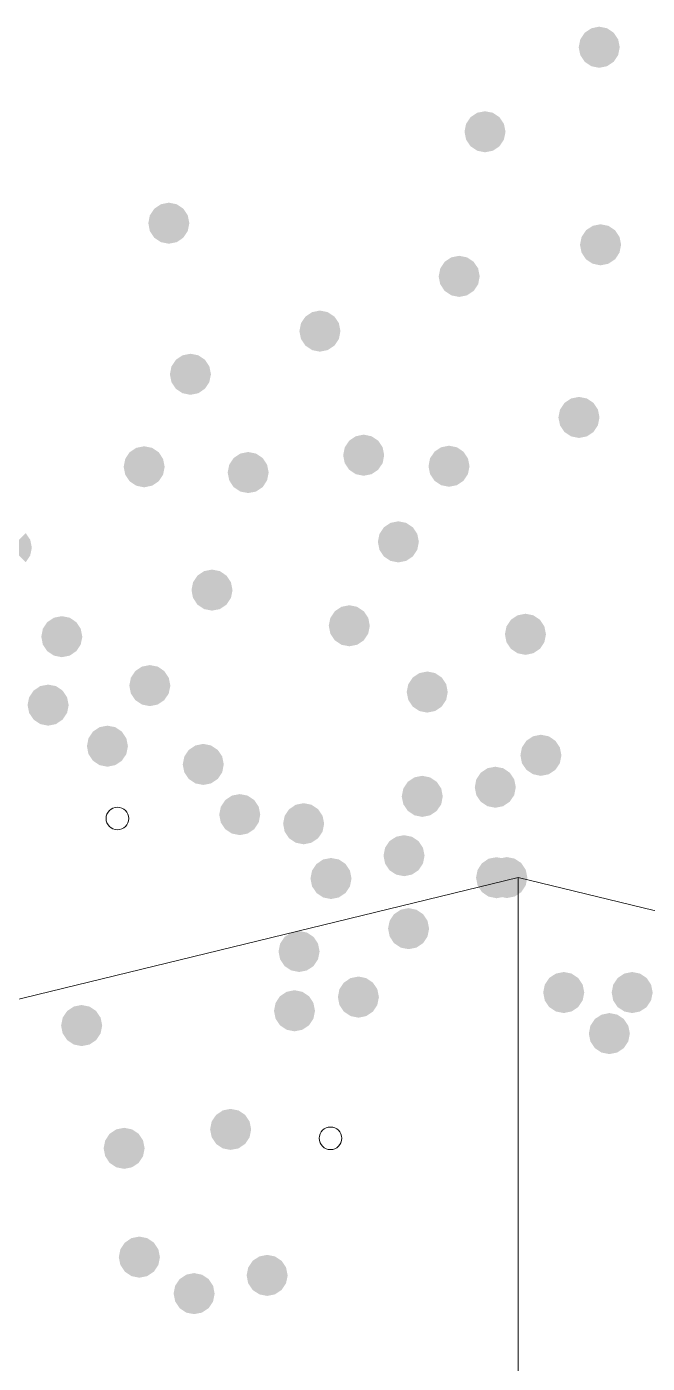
# Model space of a CAD drawing. Header units: millimetres. Extents: x 87938 to 265635, y 330093 to 434310.
# Drawn here: x 235894 to 236757, y 388832 to 390688 of the extents above; entities that cross this region are included whole.
import ezdxf

# ---------------------------------------------------------------- set-up
doc = ezdxf.new("R2010")
doc.units = ezdxf.units.MM

# ---------------------------------------------------------------- blocks, each defined once
blk = doc.blocks.new('A$C3F56660F')
at = {"lineweight": 0}
for p, q in [((4200, 7983.4), (3354.2, 7777.4)), ((4200, 0), (4200, 7983.4)), ((5045.8, 7777.4), (4200, 7983.4))]:
    blk.add_line(p, q, dxfattribs=at)
for centre, start, end in [((3643.2, 8065.2), 0, 180), ((3643.2, 8065.2), 180, 0), ((3939.4, 7621.3), 0, 180), ((3939.4, 7621.3), 180, 0)]:
    blk.add_arc(centre, 15.7, start, end, dxfattribs=at)
for points in [[(4312.7, 9136), (4292.5, 9156.2), (4284.2, 9136), (4286.4, 9147)], [(4312.7, 9136), (4312.7, 9164.6), (4292.5, 9156.2), (4301.8, 9162.4)], [(4312.7, 9136), (4332.9, 9156.2), (4312.7, 9164.6), (4323.6, 9162.4)], [(4312.7, 9136), (4341.2, 9136), (4332.9, 9156.2), (4339, 9147)], [(4312.7, 9136), (4284.2, 9136), (4292.5, 9115.9), (4286.4, 9125.1)], [(4312.7, 9136), (4292.5, 9115.9), (4312.7, 9107.5), (4301.8, 9109.7)], [(4312.7, 9136), (4312.7, 9107.5), (4332.9, 9115.9), (4323.6, 9109.7)], [(4312.7, 9136), (4332.9, 9115.9), (4341.2, 9136), (4339, 9125.1)], [(4154, 9018.7), (4133.8, 9038.9), (4125.5, 9018.7), (4127.7, 9029.6)], [(4154, 9018.7), (4154, 9047.2), (4133.8, 9038.9), (4143.1, 9045.1)], [(4154, 9018.7), (4174.2, 9038.9), (4154, 9047.2), (4164.9, 9045.1)], [(4154, 9018.7), (4182.5, 9018.7), (4174.2, 9038.9), (4180.3, 9029.6)], [(4154, 9018.7), (4125.5, 9018.7), (4133.8, 8998.6), (4127.7, 9007.8)], [(4154, 9018.7), (4133.8, 8998.6), (4154, 8990.2), (4143.1, 8992.4)], [(4154, 9018.7), (4154, 8990.2), (4174.2, 8998.6), (4164.9, 8992.4)], [(4154, 9018.7), (4174.2, 8998.6), (4182.5, 9018.7), (4180.3, 9007.8)], [(3714.7, 8891.8), (3694.5, 8911.9), (3686.2, 8891.8), (3688.3, 8902.7)], [(3714.7, 8891.8), (3714.7, 8920.3), (3694.5, 8911.9), (3703.8, 8918.1)], [(3714.7, 8891.8), (3734.8, 8911.9), (3714.7, 8920.3), (3725.6, 8918.1)], [(3714.7, 8891.8), (3743.2, 8891.8), (3734.8, 8911.9), (3741, 8902.7)], [(3714.7, 8891.8), (3686.2, 8891.8), (3694.5, 8871.6), (3688.3, 8880.9)], [(3714.7, 8891.8), (3694.5, 8871.6), (3714.7, 8863.3), (3703.8, 8865.4)], [(3714.7, 8891.8), (3714.7, 8863.3), (3734.8, 8871.6), (3725.6, 8865.4)], [(3714.7, 8891.8), (3734.8, 8871.6), (3743.2, 8891.8), (3741, 8880.9)], [(4314.5, 8861.8), (4314.5, 8890.3), (4294.4, 8882), (4303.6, 8888.1)], [(4314.5, 8861.8), (4334.7, 8882), (4314.5, 8890.3), (4325.5, 8888.1)], [(4314.5, 8861.8), (4294.4, 8882), (4286, 8861.8), (4288.2, 8872.7)], [(4314.5, 8861.8), (4343.1, 8861.8), (4334.7, 8882), (4340.9, 8872.7)], [(4314.5, 8861.8), (4286, 8861.8), (4294.4, 8841.6), (4288.2, 8850.9)], [(4314.5, 8861.8), (4294.4, 8841.6), (4314.5, 8833.3), (4303.6, 8835.5)], [(4314.5, 8861.8), (4314.5, 8833.3), (4334.7, 8841.6), (4325.5, 8835.5)], [(4314.5, 8861.8), (4334.7, 8841.6), (4343.1, 8861.8), (4340.9, 8850.9)], [(4118.1, 8817.9), (4097.9, 8838.1), (4089.6, 8817.9), (4091.8, 8828.9)], [(4118.1, 8817.9), (4118.1, 8846.5), (4097.9, 8838.1), (4107.2, 8844.3)], [(4118.1, 8817.9), (4138.3, 8838.1), (4118.1, 8846.5), (4129, 8844.3)], [(4118.1, 8817.9), (4146.6, 8817.9), (4138.3, 8838.1), (4144.5, 8828.9)], [(4118.1, 8817.9), (4089.6, 8817.9), (4097.9, 8797.8), (4091.8, 8807)], [(4118.1, 8817.9), (4097.9, 8797.8), (4118.1, 8789.4), (4107.2, 8791.6)], [(4118.1, 8817.9), (4118.1, 8789.4), (4138.3, 8797.8), (4129, 8791.6)], [(4118.1, 8817.9), (4138.3, 8797.8), (4146.6, 8817.9), (4144.5, 8807)], [(3924.6, 8741.9), (3904.5, 8762.1), (3896.1, 8741.9), (3898.3, 8752.9)], [(3924.6, 8741.9), (3924.6, 8770.5), (3904.5, 8762.1), (3913.7, 8768.3)], [(3924.6, 8741.9), (3944.8, 8762.1), (3924.6, 8770.5), (3935.5, 8768.3)], [(3924.6, 8741.9), (3953.1, 8741.9), (3944.8, 8762.1), (3951, 8752.9)], [(3924.6, 8741.9), (3896.1, 8741.9), (3904.5, 8721.8), (3898.3, 8731)], [(3924.6, 8741.9), (3904.5, 8721.8), (3924.6, 8713.4), (3913.7, 8715.6)], [(3924.6, 8741.9), (3924.6, 8713.4), (3944.8, 8721.8), (3935.5, 8715.6)], [(3924.6, 8741.9), (3944.8, 8721.8), (3953.1, 8741.9), (3951, 8731)], [(3744.7, 8682), (3744.7, 8710.5), (3724.5, 8702.2), (3733.8, 8708.4)], [(3744.7, 8682), (3764.8, 8702.2), (3744.7, 8710.5), (3755.6, 8708.4)], [(3744.7, 8682), (3724.5, 8702.2), (3716.2, 8682), (3718.3, 8692.9)], [(3744.7, 8682), (3773.2, 8682), (3764.8, 8702.2), (3771, 8692.9)], [(3744.7, 8682), (3716.2, 8682), (3724.5, 8661.9), (3718.3, 8671.1)], [(3744.7, 8682), (3724.5, 8661.9), (3744.7, 8653.5), (3733.8, 8655.7)], [(3744.7, 8682), (3744.7, 8653.5), (3764.8, 8661.9), (3755.6, 8655.7)], [(3744.7, 8682), (3764.8, 8661.9), (3773.2, 8682), (3771, 8671.1)], [(4284.5, 8622.1), (4284.5, 8650.6), (4264.4, 8642.3), (4273.6, 8648.4)], [(4284.5, 8622.1), (4304.7, 8642.3), (4284.5, 8650.6), (4295.5, 8648.4)], [(4284.5, 8622.1), (4264.4, 8642.3), (4256, 8622.1), (4258.2, 8633)], [(4284.5, 8622.1), (4313.1, 8622.1), (4304.7, 8642.3), (4310.9, 8633)], [(4284.5, 8622.1), (4256, 8622.1), (4264.4, 8601.9), (4258.2, 8611.2)], [(4284.5, 8622.1), (4264.4, 8601.9), (4284.5, 8593.6), (4273.6, 8595.8)], [(4284.5, 8622.1), (4284.5, 8593.6), (4304.7, 8601.9), (4295.5, 8595.8)], [(4284.5, 8622.1), (4304.7, 8601.9), (4313.1, 8622.1), (4310.9, 8611.2)], [(3985.4, 8569.6), (3985.4, 8598.2), (3965.3, 8589.8), (3974.5, 8596)], [(3985.4, 8569.6), (4005.6, 8589.8), (3985.4, 8598.2), (3996.3, 8596)], [(3680.4, 8553.6), (3660.2, 8573.8), (3651.9, 8553.6), (3654.1, 8564.5)], [(3680.4, 8553.6), (3680.4, 8582.1), (3660.2, 8573.8), (3669.5, 8579.9)], [(3680.4, 8553.6), (3700.6, 8573.8), (3680.4, 8582.1), (3691.3, 8579.9)], [(3680.4, 8553.6), (3708.9, 8553.6), (3700.6, 8573.8), (3706.7, 8564.5)], [(3824.9, 8545.6), (3824.9, 8574.1), (3804.7, 8565.7), (3814, 8571.9)], [(3824.9, 8545.6), (3845.1, 8565.7), (3824.9, 8574.1), (3835.8, 8571.9)], [(3985.4, 8569.6), (3965.3, 8589.8), (3956.9, 8569.6), (3959.1, 8580.6)], [(3985.4, 8569.6), (4013.9, 8569.6), (4005.6, 8589.8), (4011.8, 8580.6)], [(4104, 8554.4), (4083.8, 8574.5), (4075.5, 8554.4), (4077.6, 8565.3)], [(4104, 8554.4), (4104, 8582.9), (4083.8, 8574.5), (4093.1, 8580.7)], [(4104, 8554.4), (4124.1, 8574.5), (4104, 8582.9), (4114.9, 8580.7)], [(4104, 8554.4), (4132.5, 8554.4), (4124.1, 8574.5), (4130.3, 8565.3)], [(3824.9, 8545.6), (3804.7, 8565.7), (3796.4, 8545.6), (3798.6, 8556.5)], [(3824.9, 8545.6), (3853.4, 8545.6), (3845.1, 8565.7), (3851.2, 8556.5)], [(3985.4, 8569.6), (3956.9, 8569.6), (3965.3, 8549.5), (3959.1, 8558.7)], [(3985.4, 8569.6), (3965.3, 8549.5), (3985.4, 8541.1), (3974.5, 8543.3)], [(3985.4, 8569.6), (3985.4, 8541.1), (4005.6, 8549.5), (3996.3, 8543.3)], [(3985.4, 8569.6), (4005.6, 8549.5), (4013.9, 8569.6), (4011.8, 8558.7)], [(4104, 8554.4), (4075.5, 8554.4), (4083.8, 8534.2), (4077.6, 8543.5)], [(4104, 8554.4), (4083.8, 8534.2), (4104, 8525.9), (4093.1, 8528)], [(4104, 8554.4), (4104, 8525.9), (4124.1, 8534.2), (4114.9, 8528)], [(4104, 8554.4), (4124.1, 8534.2), (4132.5, 8554.4), (4130.3, 8543.5)], [(3680.4, 8553.6), (3651.9, 8553.6), (3660.2, 8533.4), (3654.1, 8542.7)], [(3680.4, 8553.6), (3660.2, 8533.4), (3680.4, 8525.1), (3669.5, 8527.3)], [(3680.4, 8553.6), (3680.4, 8525.1), (3700.6, 8533.4), (3691.3, 8527.3)], [(3680.4, 8553.6), (3700.6, 8533.4), (3708.9, 8553.6), (3706.7, 8542.7)], [(3824.9, 8545.6), (3796.4, 8545.6), (3804.7, 8525.4), (3798.6, 8534.7)], [(3824.9, 8545.6), (3804.7, 8525.4), (3824.9, 8517.1), (3814, 8519.2)], [(3824.9, 8545.6), (3824.9, 8517.1), (3845.1, 8525.4), (3835.8, 8519.2)], [(3824.9, 8545.6), (3845.1, 8525.4), (3853.4, 8545.6), (3851.2, 8534.7)], [(3495.8, 8441.3), (3524.3, 8441.3), (3515.9, 8461.5), (3522.1, 8452.3)], [(4033.6, 8449.4), (4013.4, 8469.5), (4005.1, 8449.4), (4007.3, 8460.3)], [(4033.6, 8449.4), (4033.6, 8477.9), (4013.4, 8469.5), (4022.7, 8475.7)], [(4033.6, 8449.4), (4053.8, 8469.5), (4033.6, 8477.9), (4044.5, 8475.7)], [(4033.6, 8449.4), (4062.1, 8449.4), (4053.8, 8469.5), (4059.9, 8460.3)], [(4033.6, 8449.4), (4005.1, 8449.4), (4013.4, 8429.2), (4007.3, 8438.4)], [(4033.6, 8449.4), (4013.4, 8429.2), (4033.6, 8420.8), (4022.7, 8423)], [(4033.6, 8449.4), (4033.6, 8420.8), (4053.8, 8429.2), (4044.5, 8423)], [(4033.6, 8449.4), (4053.8, 8429.2), (4062.1, 8449.4), (4059.9, 8438.4)], [(3495.8, 8441.3), (3515.9, 8421.2), (3524.3, 8441.3), (3522.1, 8430.4)], [(3774.7, 8382.4), (3774.7, 8410.9), (3754.5, 8402.5), (3763.8, 8408.7)], [(3774.7, 8382.4), (3794.8, 8402.5), (3774.7, 8410.9), (3785.6, 8408.7)], [(3774.7, 8382.4), (3754.5, 8402.5), (3746.2, 8382.4), (3748.3, 8393.3)], [(3774.7, 8382.4), (3803.2, 8382.4), (3794.8, 8402.5), (3801, 8393.3)], [(3774.7, 8382.4), (3746.2, 8382.4), (3754.5, 8362.2), (3748.3, 8371.5)], [(3774.7, 8382.4), (3754.5, 8362.2), (3774.7, 8353.9), (3763.8, 8356)], [(3774.7, 8382.4), (3774.7, 8353.9), (3794.8, 8362.2), (3785.6, 8356)], [(3774.7, 8382.4), (3794.8, 8362.2), (3803.2, 8382.4), (3801, 8371.5)], [(3965.4, 8332.9), (3945.3, 8353), (3936.9, 8332.9), (3939.1, 8343.8)], [(3965.4, 8332.9), (3965.4, 8361.4), (3945.3, 8353), (3954.5, 8359.2)], [(3965.4, 8332.9), (3985.6, 8353), (3965.4, 8361.4), (3976.3, 8359.2)], [(3965.4, 8332.9), (3993.9, 8332.9), (3985.6, 8353), (3991.8, 8343.8)], [(3566, 8317.7), (3545.8, 8337.9), (3537.5, 8317.7), (3539.6, 8328.6)], [(3566, 8317.7), (3566, 8346.2), (3545.8, 8337.9), (3555.1, 8344.1)], [(3566, 8317.7), (3586.1, 8337.9), (3566, 8346.2), (3576.9, 8344.1)], [(3566, 8317.7), (3594.5, 8317.7), (3586.1, 8337.9), (3592.3, 8328.6)], [(3965.4, 8332.9), (3936.9, 8332.9), (3945.3, 8312.7), (3939.1, 8322)], [(3965.4, 8332.9), (3945.3, 8312.7), (3965.4, 8304.4), (3954.5, 8306.5)], [(3965.4, 8332.9), (3965.4, 8304.4), (3985.6, 8312.7), (3976.3, 8306.5)], [(3965.4, 8332.9), (3985.6, 8312.7), (3993.9, 8332.9), (3991.8, 8322)], [(4210.2, 8321.1), (4190, 8341.2), (4181.7, 8321.1), (4183.8, 8332)], [(4210.2, 8321.1), (4210.2, 8349.6), (4190, 8341.2), (4199.3, 8347.4)], [(4210.2, 8321.1), (4230.4, 8341.2), (4210.2, 8349.6), (4221.1, 8347.4)], [(4210.2, 8321.1), (4238.7, 8321.1), (4230.4, 8341.2), (4236.5, 8332)], [(3566, 8317.7), (3537.5, 8317.7), (3545.8, 8297.6), (3539.6, 8306.8)], [(3566, 8317.7), (3545.8, 8297.6), (3566, 8289.2), (3555.1, 8291.4)], [(3566, 8317.7), (3566, 8289.2), (3586.1, 8297.6), (3576.9, 8291.4)], [(3566, 8317.7), (3586.1, 8297.6), (3594.5, 8317.7), (3592.3, 8306.8)], [(4210.2, 8321.1), (4181.7, 8321.1), (4190, 8300.9), (4183.8, 8310.1)], [(4210.2, 8321.1), (4190, 8300.9), (4210.2, 8292.5), (4199.3, 8294.7)], [(4210.2, 8321.1), (4210.2, 8292.5), (4230.4, 8300.9), (4221.1, 8294.7)], [(4210.2, 8321.1), (4230.4, 8300.9), (4238.7, 8321.1), (4236.5, 8310.1)], [(3688.3, 8249.8), (3688.3, 8278.3), (3668.1, 8270), (3677.4, 8276.2)], [(3688.3, 8249.8), (3708.4, 8270), (3688.3, 8278.3), (3699.2, 8276.2)], [(3688.3, 8249.8), (3668.1, 8270), (3659.8, 8249.8), (3661.9, 8260.7)], [(3688.3, 8249.8), (3716.8, 8249.8), (3708.4, 8270), (3714.6, 8260.7)], [(4073.7, 8240.9), (4053.6, 8261), (4045.2, 8240.9), (4047.4, 8251.8)], [(4073.7, 8240.9), (4073.7, 8269.4), (4053.6, 8261), (4062.8, 8267.2)], [(4073.7, 8240.9), (4093.9, 8261), (4073.7, 8269.4), (4084.6, 8267.2)], [(4073.7, 8240.9), (4102.2, 8240.9), (4093.9, 8261), (4100.1, 8251.8)], [(3547, 8222.7), (3526.8, 8242.9), (3518.4, 8222.7), (3520.6, 8233.6)], [(3547, 8222.7), (3547, 8251.2), (3526.8, 8242.9), (3536, 8249.1)], [(3547, 8222.7), (3567.1, 8242.9), (3547, 8251.2), (3557.9, 8249.1)], [(3547, 8222.7), (3575.5, 8222.7), (3567.1, 8242.9), (3573.3, 8233.6)], [(3688.3, 8249.8), (3659.8, 8249.8), (3668.1, 8229.7), (3661.9, 8238.9)], [(3688.3, 8249.8), (3668.1, 8229.7), (3688.3, 8221.3), (3677.4, 8223.5)], [(3688.3, 8249.8), (3688.3, 8221.3), (3708.4, 8229.7), (3699.2, 8223.5)], [(3688.3, 8249.8), (3708.4, 8229.7), (3716.8, 8249.8), (3714.6, 8238.9)], [(4073.7, 8240.9), (4045.2, 8240.9), (4053.6, 8220.7), (4047.4, 8230)], [(4073.7, 8240.9), (4053.6, 8220.7), (4073.7, 8212.3), (4062.8, 8214.5)], [(4073.7, 8240.9), (4073.7, 8212.3), (4093.9, 8220.7), (4084.6, 8214.5)], [(4073.7, 8240.9), (4093.9, 8220.7), (4102.2, 8240.9), (4100.1, 8230)], [(3547, 8222.7), (3518.4, 8222.7), (3526.8, 8202.6), (3520.6, 8211.8)], [(3547, 8222.7), (3526.8, 8202.6), (3547, 8194.2), (3536, 8196.4)], [(3547, 8222.7), (3547, 8194.2), (3567.1, 8202.6), (3557.9, 8196.4)], [(3547, 8222.7), (3567.1, 8202.6), (3575.5, 8222.7), (3573.3, 8211.8)], [(3629.4, 8165.7), (3609.2, 8185.9), (3600.9, 8165.7), (3603, 8176.6)], [(3629.4, 8165.7), (3629.4, 8194.2), (3609.2, 8185.9), (3618.5, 8192.1)], [(3629.4, 8165.7), (3649.5, 8185.9), (3629.4, 8194.2), (3640.3, 8192.1)], [(3629.4, 8165.7), (3657.9, 8165.7), (3649.5, 8185.9), (3655.7, 8176.6)], [(3629.4, 8165.7), (3600.9, 8165.7), (3609.2, 8145.6), (3603, 8154.8)], [(3629.4, 8165.7), (3609.2, 8145.6), (3629.4, 8137.2), (3618.5, 8139.4)], [(3629.4, 8165.7), (3629.4, 8137.2), (3649.5, 8145.6), (3640.3, 8139.4)], [(3629.4, 8165.7), (3649.5, 8145.6), (3657.9, 8165.7), (3655.7, 8154.8)], [(3762.5, 8140.4), (3762.5, 8168.9), (3742.3, 8160.5), (3751.6, 8166.7)], [(3762.5, 8140.4), (3782.7, 8160.5), (3762.5, 8168.9), (3773.4, 8166.7)], [(4231.7, 8153), (4211.5, 8173.2), (4203.2, 8153), (4205.3, 8164)], [(4231.7, 8153), (4231.7, 8181.6), (4211.5, 8173.2), (4220.8, 8179.4)], [(4231.7, 8153), (4251.8, 8173.2), (4231.7, 8181.6), (4242.6, 8179.4)], [(4231.7, 8153), (4260.2, 8153), (4251.8, 8173.2), (4258, 8164)], [(3762.5, 8140.4), (3742.3, 8160.5), (3734, 8140.4), (3736.2, 8151.3)], [(3762.5, 8140.4), (3791, 8140.4), (3782.7, 8160.5), (3788.9, 8151.3)], [(4231.7, 8153), (4203.2, 8153), (4211.5, 8132.9), (4205.3, 8142.1)], [(4231.7, 8153), (4211.5, 8132.9), (4231.7, 8124.5), (4220.8, 8126.7)], [(4231.7, 8153), (4231.7, 8124.5), (4251.8, 8132.9), (4242.6, 8126.7)], [(4231.7, 8153), (4251.8, 8132.9), (4260.2, 8153), (4258, 8142.1)], [(3762.5, 8140.4), (3734, 8140.4), (3742.3, 8120.2), (3736.2, 8129.5)], [(3762.5, 8140.4), (3742.3, 8120.2), (3762.5, 8111.9), (3751.6, 8114)], [(3762.5, 8140.4), (3762.5, 8111.9), (3782.7, 8120.2), (3773.4, 8114)], [(3762.5, 8140.4), (3782.7, 8120.2), (3791, 8140.4), (3788.9, 8129.5)], [(4168.3, 8108.7), (4148.1, 8128.9), (4139.8, 8108.7), (4141.9, 8119.6)], [(4168.3, 8108.7), (4168.3, 8137.2), (4148.1, 8128.9), (4157.4, 8135.1)], [(4168.3, 8108.7), (4188.4, 8128.9), (4168.3, 8137.2), (4179.2, 8135.1)], [(4168.3, 8108.7), (4196.8, 8108.7), (4188.4, 8128.9), (4194.6, 8119.6)], [(4066.8, 8096), (4046.7, 8116.2), (4038.3, 8096), (4040.5, 8107)], [(4066.8, 8096), (4066.8, 8124.6), (4046.7, 8116.2), (4055.9, 8122.4)], [(4066.8, 8096), (4087, 8116.2), (4066.8, 8124.6), (4077.7, 8122.4)], [(4066.8, 8096), (4095.3, 8096), (4087, 8116.2), (4093.2, 8107)], [(4168.3, 8108.7), (4139.8, 8108.7), (4148.1, 8088.6), (4141.9, 8097.8)], [(4168.3, 8108.7), (4148.1, 8088.6), (4168.3, 8080.2), (4157.4, 8082.4)], [(4168.3, 8108.7), (4168.3, 8080.2), (4188.4, 8088.6), (4179.2, 8082.4)], [(4168.3, 8108.7), (4188.4, 8088.6), (4196.8, 8108.7), (4194.6, 8097.8)], [(3813.2, 8070.7), (3793.1, 8090.9), (3784.7, 8070.7), (3786.9, 8081.6)], [(3813.2, 8070.7), (3813.2, 8099.2), (3793.1, 8090.9), (3802.3, 8097.1)], [(3813.2, 8070.7), (3833.4, 8090.9), (3813.2, 8099.2), (3824.1, 8097.1)], [(3813.2, 8070.7), (3841.7, 8070.7), (3833.4, 8090.9), (3839.6, 8081.6)], [(4066.8, 8096), (4038.3, 8096), (4046.7, 8075.9), (4040.5, 8085.1)], [(4066.8, 8096), (4046.7, 8075.9), (4066.8, 8067.5), (4055.9, 8069.7)], [(4066.8, 8096), (4066.8, 8067.5), (4087, 8075.9), (4077.7, 8069.7)], [(4066.8, 8096), (4087, 8075.9), (4095.3, 8096), (4093.2, 8085.1)], [(3902, 8058), (3881.8, 8078.2), (3873.5, 8058), (3875.6, 8069)], [(3902, 8058), (3902, 8086.6), (3881.8, 8078.2), (3891.1, 8084.4)], [(3902, 8058), (3922.1, 8078.2), (3902, 8086.6), (3912.9, 8084.4)], [(3902, 8058), (3930.5, 8058), (3922.1, 8078.2), (3928.3, 8069)], [(3813.2, 8070.7), (3784.7, 8070.7), (3793.1, 8050.5), (3786.9, 8059.8)], [(3813.2, 8070.7), (3793.1, 8050.5), (3813.2, 8042.2), (3802.3, 8044.4)], [(3813.2, 8070.7), (3813.2, 8042.2), (3833.4, 8050.5), (3824.1, 8044.4)], [(3813.2, 8070.7), (3833.4, 8050.5), (3841.7, 8070.7), (3839.6, 8059.8)], [(3902, 8058), (3873.5, 8058), (3881.8, 8037.9), (3875.6, 8047.1)], [(3902, 8058), (3881.8, 8037.9), (3902, 8029.5), (3891.1, 8031.7)], [(3902, 8058), (3902, 8029.5), (3922.1, 8037.9), (3912.9, 8031.7)], [(3902, 8058), (3922.1, 8037.9), (3930.5, 8058), (3928.3, 8047.1)], [(4041.5, 8013.7), (4041.5, 8042.2), (4021.3, 8033.9), (4030.6, 8040)], [(4041.5, 8013.7), (4061.6, 8033.9), (4041.5, 8042.2), (4052.4, 8040)], [(4041.5, 8013.7), (4021.3, 8033.9), (4013, 8013.7), (4015.1, 8024.6)], [(4041.5, 8013.7), (4070, 8013.7), (4061.6, 8033.9), (4067.8, 8024.6)], [(3940, 7982), (3919.9, 8002.2), (3911.5, 7982), (3913.7, 7992.9)], [(3940, 7982), (3940, 8010.5), (3919.9, 8002.2), (3929.1, 8008.4)], [(3940, 7982), (3960.2, 8002.2), (3940, 8010.5), (3950.9, 8008.4)], [(3940, 7982), (3968.5, 7982), (3960.2, 8002.2), (3966.4, 7992.9)], [(4041.5, 8013.7), (4013, 8013.7), (4021.3, 7993.5), (4015.1, 8002.8)], [(4041.5, 8013.7), (4021.3, 7993.5), (4041.5, 7985.2), (4030.6, 7987.4)], [(4041.5, 8013.7), (4041.5, 7985.2), (4061.6, 7993.5), (4052.4, 7987.4)], [(4041.5, 8013.7), (4061.6, 7993.5), (4070, 8013.7), (4067.8, 8002.8)], [(4170, 7983.1), (4149.9, 8003.3), (4141.5, 7983.1), (4143.7, 7994)], [(4170, 7983.1), (4170, 8011.6), (4149.9, 8003.3), (4159.1, 8009.5)], [(4184.3, 7983.3), (4164.1, 8003.5), (4155.8, 7983.3), (4157.9, 7994.2)], [(4184.3, 7983.3), (4184.3, 8011.8), (4164.1, 8003.5), (4173.4, 8009.6)], [(4170, 7983.1), (4190.2, 8003.3), (4170, 8011.6), (4180.9, 8009.5)], [(4170, 7983.1), (4198.5, 7983.1), (4190.2, 8003.3), (4196.4, 7994)], [(4184.3, 7983.3), (4204.4, 8003.5), (4184.3, 8011.8), (4195.2, 8009.6)], [(4184.3, 7983.3), (4212.8, 7983.3), (4204.4, 8003.5), (4210.6, 7994.2)], [(3940, 7982), (3911.5, 7982), (3919.9, 7961.9), (3913.7, 7971.1)], [(3940, 7982), (3919.9, 7961.9), (3940, 7953.5), (3929.1, 7955.7)], [(3940, 7982), (3940, 7953.5), (3960.2, 7961.9), (3950.9, 7955.7)], [(3940, 7982), (3960.2, 7961.9), (3968.5, 7982), (3966.4, 7971.1)], [(4170, 7983.1), (4141.5, 7983.1), (4149.9, 7963), (4143.7, 7972.2)], [(4170, 7983.1), (4149.9, 7963), (4170, 7954.6), (4159.1, 7956.8)], [(4184.3, 7983.3), (4155.8, 7983.3), (4164.1, 7963.1), (4157.9, 7972.4)], [(4184.3, 7983.3), (4164.1, 7963.1), (4184.3, 7954.8), (4173.4, 7957)], [(4170, 7983.1), (4170, 7954.6), (4190.2, 7963), (4180.9, 7956.8)], [(4170, 7983.1), (4190.2, 7963), (4198.5, 7983.1), (4196.4, 7972.2)], [(4184.3, 7983.3), (4184.3, 7954.8), (4204.4, 7963.1), (4195.2, 7957)], [(4184.3, 7983.3), (4204.4, 7963.1), (4212.8, 7983.3), (4210.6, 7972.4)], [(4047.8, 7912.4), (4027.6, 7932.5), (4019.3, 7912.4), (4021.5, 7923.3)], [(4047.8, 7912.4), (4047.8, 7940.9), (4027.6, 7932.5), (4036.9, 7938.7)], [(4047.8, 7912.4), (4068, 7932.5), (4047.8, 7940.9), (4058.7, 7938.7)], [(4047.8, 7912.4), (4076.3, 7912.4), (4068, 7932.5), (4074.1, 7923.3)], [(3895.6, 7880.7), (3895.6, 7909.2), (3875.5, 7900.9), (3884.7, 7907)], [(3895.6, 7880.7), (3915.8, 7900.9), (3895.6, 7909.2), (3906.6, 7907)], [(4047.8, 7912.4), (4019.3, 7912.4), (4027.6, 7892.2), (4021.5, 7901.5)], [(4047.8, 7912.4), (4027.6, 7892.2), (4047.8, 7883.9), (4036.9, 7886)], [(4047.8, 7912.4), (4047.8, 7883.9), (4068, 7892.2), (4058.7, 7886)], [(4047.8, 7912.4), (4068, 7892.2), (4076.3, 7912.4), (4074.1, 7901.5)], [(3895.6, 7880.7), (3875.5, 7900.9), (3867.1, 7880.7), (3869.3, 7891.6)], [(3895.6, 7880.7), (3924.2, 7880.7), (3915.8, 7900.9), (3922, 7891.6)], [(3895.6, 7880.7), (3867.1, 7880.7), (3875.5, 7860.5), (3869.3, 7869.8)], [(3895.6, 7880.7), (3875.5, 7860.5), (3895.6, 7852.2), (3884.7, 7854.4)], [(3895.6, 7880.7), (3895.6, 7852.2), (3915.8, 7860.5), (3906.6, 7854.4)], [(3895.6, 7880.7), (3915.8, 7860.5), (3924.2, 7880.7), (3922, 7869.8)], [(4263.4, 7823.7), (4263.4, 7852.2), (4243.2, 7843.9), (4252.5, 7850)], [(4263.4, 7823.7), (4283.5, 7843.9), (4263.4, 7852.2), (4274.3, 7850)], [(4358.5, 7823.7), (4358.5, 7852.2), (4338.3, 7843.9), (4347.6, 7850)], [(4358.5, 7823.7), (4378.6, 7843.9), (4358.5, 7852.2), (4369.4, 7850)], [(3978.1, 7817.4), (3957.9, 7837.5), (3949.6, 7817.4), (3951.7, 7828.3)], [(3978.1, 7817.4), (3978.1, 7845.9), (3957.9, 7837.5), (3967.2, 7843.7)], [(3978.1, 7817.4), (3998.2, 7837.5), (3978.1, 7845.9), (3989, 7843.7)], [(3978.1, 7817.4), (4006.6, 7817.4), (3998.2, 7837.5), (4004.4, 7828.3)], [(4263.4, 7823.7), (4243.2, 7843.9), (4234.9, 7823.7), (4237, 7834.6)], [(4263.4, 7823.7), (4291.9, 7823.7), (4283.5, 7843.9), (4289.7, 7834.6)], [(4358.5, 7823.7), (4338.3, 7843.9), (4330, 7823.7), (4332.1, 7834.6)], [(4358.5, 7823.7), (4387, 7823.7), (4378.6, 7843.9), (4384.8, 7834.6)], [(3889.3, 7798.4), (3869.1, 7818.5), (3860.8, 7798.4), (3863, 7809.3)], [(3889.3, 7798.4), (3889.3, 7826.9), (3869.1, 7818.5), (3878.4, 7824.7)], [(3889.3, 7798.4), (3909.5, 7818.5), (3889.3, 7826.9), (3900.2, 7824.7)], [(3889.3, 7798.4), (3917.8, 7798.4), (3909.5, 7818.5), (3915.6, 7809.3)], [(3978.1, 7817.4), (3949.6, 7817.4), (3957.9, 7797.2), (3951.7, 7806.5)], [(3978.1, 7817.4), (3957.9, 7797.2), (3978.1, 7788.8), (3967.2, 7791)], [(3978.1, 7817.4), (3978.1, 7788.8), (3998.2, 7797.2), (3989, 7791)], [(3978.1, 7817.4), (3998.2, 7797.2), (4006.6, 7817.4), (4004.4, 7806.5)], [(4263.4, 7823.7), (4234.9, 7823.7), (4243.2, 7803.5), (4237, 7812.8)], [(4263.4, 7823.7), (4243.2, 7803.5), (4263.4, 7795.2), (4252.5, 7797.4)], [(4263.4, 7823.7), (4263.4, 7795.2), (4283.5, 7803.5), (4274.3, 7797.4)], [(4263.4, 7823.7), (4283.5, 7803.5), (4291.9, 7823.7), (4289.7, 7812.8)], [(4358.5, 7823.7), (4330, 7823.7), (4338.3, 7803.5), (4332.1, 7812.8)], [(4358.5, 7823.7), (4338.3, 7803.5), (4358.5, 7795.2), (4347.6, 7797.4)], [(4358.5, 7823.7), (4358.5, 7795.2), (4378.6, 7803.5), (4369.4, 7797.4)], [(4358.5, 7823.7), (4378.6, 7803.5), (4387, 7823.7), (4384.8, 7812.8)], [(3593.5, 7777.9), (3573.4, 7798), (3565, 7777.9), (3567.2, 7788.8)], [(3593.5, 7777.9), (3593.5, 7806.4), (3573.4, 7798), (3582.6, 7804.2)], [(3593.5, 7777.9), (3613.7, 7798), (3593.5, 7806.4), (3604.4, 7804.2)], [(3593.5, 7777.9), (3622.1, 7777.9), (3613.7, 7798), (3619.9, 7788.8)], [(3889.3, 7798.4), (3860.8, 7798.4), (3869.1, 7778.2), (3863, 7787.4)], [(3889.3, 7798.4), (3869.1, 7778.2), (3889.3, 7769.8), (3878.4, 7772)], [(3889.3, 7798.4), (3889.3, 7769.8), (3909.5, 7778.2), (3900.2, 7772)], [(3889.3, 7798.4), (3909.5, 7778.2), (3917.8, 7798.4), (3915.6, 7787.4)], [(4326.8, 7766.7), (4326.8, 7795.2), (4306.6, 7786.9), (4315.9, 7793)], [(4326.8, 7766.7), (4346.9, 7786.9), (4326.8, 7795.2), (4337.7, 7793)], [(3593.5, 7777.9), (3565, 7777.9), (3573.4, 7757.7), (3567.2, 7766.9)], [(3593.5, 7777.9), (3573.4, 7757.7), (3593.5, 7749.3), (3582.6, 7751.5)], [(3593.5, 7777.9), (3593.5, 7749.3), (3613.7, 7757.7), (3604.4, 7751.5)], [(3593.5, 7777.9), (3613.7, 7757.7), (3622.1, 7777.9), (3619.9, 7766.9)], [(4326.8, 7766.7), (4306.6, 7786.9), (4298.3, 7766.7), (4300.4, 7777.6)], [(4326.8, 7766.7), (4355.3, 7766.7), (4346.9, 7786.9), (4353.1, 7777.6)], [(4326.8, 7766.7), (4298.3, 7766.7), (4306.6, 7746.5), (4300.4, 7755.8)], [(4326.8, 7766.7), (4306.6, 7746.5), (4326.8, 7738.2), (4315.9, 7740.4)], [(4326.8, 7766.7), (4326.8, 7738.2), (4346.9, 7746.5), (4337.7, 7740.4)], [(4326.8, 7766.7), (4346.9, 7746.5), (4355.3, 7766.7), (4353.1, 7755.8)], [(3800.5, 7633.7), (3780.4, 7653.8), (3772, 7633.7), (3774.2, 7644.6)], [(3800.5, 7633.7), (3800.5, 7662.2), (3780.4, 7653.8), (3789.6, 7660)], [(3800.5, 7633.7), (3820.7, 7653.8), (3800.5, 7662.2), (3811.5, 7660)], [(3800.5, 7633.7), (3829.1, 7633.7), (3820.7, 7653.8), (3826.9, 7644.6)], [(3652.6, 7607.4), (3632.4, 7627.6), (3624.1, 7607.4), (3626.3, 7618.3)], [(3652.6, 7607.4), (3652.6, 7635.9), (3632.4, 7627.6), (3641.7, 7633.7)], [(3652.6, 7607.4), (3672.8, 7627.6), (3652.6, 7635.9), (3663.5, 7633.7)], [(3652.6, 7607.4), (3681.1, 7607.4), (3672.8, 7627.6), (3678.9, 7618.3)], [(3800.5, 7633.7), (3772, 7633.7), (3780.4, 7613.5), (3774.2, 7622.8)], [(3800.5, 7633.7), (3780.4, 7613.5), (3800.5, 7605.2), (3789.6, 7607.3)], [(3800.5, 7633.7), (3800.5, 7605.2), (3820.7, 7613.5), (3811.5, 7607.3)], [(3800.5, 7633.7), (3820.7, 7613.5), (3829.1, 7633.7), (3826.9, 7622.8)], [(3652.6, 7607.4), (3624.1, 7607.4), (3632.4, 7587.2), (3626.3, 7596.5)], [(3652.6, 7607.4), (3632.4, 7587.2), (3652.6, 7578.9), (3641.7, 7581.1)], [(3652.6, 7607.4), (3652.6, 7578.9), (3672.8, 7587.2), (3663.5, 7581.1)], [(3652.6, 7607.4), (3672.8, 7587.2), (3681.1, 7607.4), (3678.9, 7596.5)], [(3673.7, 7456.3), (3673.7, 7484.9), (3653.6, 7476.5), (3662.8, 7482.7)], [(3673.7, 7456.3), (3693.9, 7476.5), (3673.7, 7484.9), (3684.7, 7482.7)], [(3673.7, 7456.3), (3653.6, 7476.5), (3645.2, 7456.3), (3647.4, 7467.3)], [(3673.7, 7456.3), (3702.3, 7456.3), (3693.9, 7476.5), (3700.1, 7467.3)], [(3851.3, 7431), (3851.3, 7459.5), (3831.1, 7451.2), (3840.4, 7457.3)], [(3851.3, 7431), (3871.4, 7451.2), (3851.3, 7459.5), (3862.2, 7457.3)], [(3673.7, 7456.3), (3645.2, 7456.3), (3653.6, 7436.2), (3647.4, 7445.4)], [(3673.7, 7456.3), (3653.6, 7436.2), (3673.7, 7427.8), (3662.8, 7430)], [(3673.7, 7456.3), (3673.7, 7427.8), (3693.9, 7436.2), (3684.7, 7430)], [(3673.7, 7456.3), (3693.9, 7436.2), (3702.3, 7456.3), (3700.1, 7445.4)], [(3851.3, 7431), (3831.1, 7451.2), (3822.8, 7431), (3824.9, 7441.9)], [(3851.3, 7431), (3879.8, 7431), (3871.4, 7451.2), (3877.6, 7441.9)], [(3749.8, 7405.7), (3729.7, 7425.8), (3721.3, 7405.7), (3723.5, 7416.6)], [(3749.8, 7405.7), (3749.8, 7434.2), (3729.7, 7425.8), (3738.9, 7432)], [(3749.8, 7405.7), (3770, 7425.8), (3749.8, 7434.2), (3760.7, 7432)], [(3749.8, 7405.7), (3778.3, 7405.7), (3770, 7425.8), (3776.2, 7416.6)], [(3851.3, 7431), (3822.8, 7431), (3831.1, 7410.8), (3824.9, 7420.1)], [(3851.3, 7431), (3831.1, 7410.8), (3851.3, 7402.5), (3840.4, 7404.7)], [(3851.3, 7431), (3851.3, 7402.5), (3871.4, 7410.8), (3862.2, 7404.7)], [(3851.3, 7431), (3871.4, 7410.8), (3879.8, 7431), (3877.6, 7420.1)], [(3749.8, 7405.7), (3721.3, 7405.7), (3729.7, 7385.5), (3723.5, 7394.8)], [(3749.8, 7405.7), (3729.7, 7385.5), (3749.8, 7377.2), (3738.9, 7379.3)], [(3749.8, 7405.7), (3749.8, 7377.2), (3770, 7385.5), (3760.7, 7379.3)], [(3749.8, 7405.7), (3770, 7385.5), (3778.3, 7405.7), (3776.2, 7394.8)]]:
    blk.add_trace(points, dxfattribs=at)
blk = doc.blocks.new('A$C3E9370D8')
blk.add_blockref('A$C3F56660F', (0, 0))

msp = doc.modelspace()

# ---------------------------------------------------------------- block references
msp.add_blockref('A$C3E9370D8', (232377.2, 381523.4))

doc.saveas('drawing.dxf')
